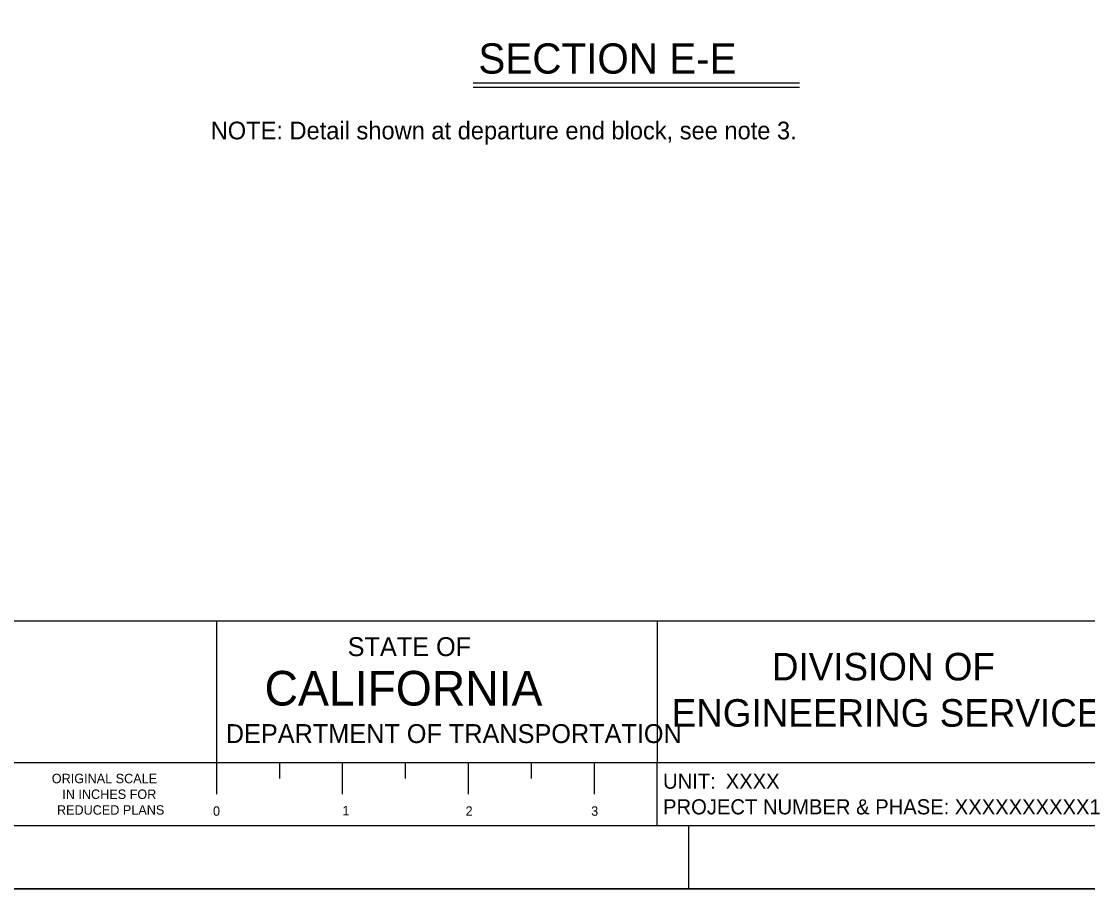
# Model space of a CAD drawing. Extents: x 0 to 2.83, y 0 to 1.83.
# Drawn here: x 1.308 to 2.014, y 0 to 0.574 of the extents above; entities that cross this region are included whole.
import ezdxf

# ---------------------------------------------------------------- set-up
doc = ezdxf.new("R2010")
doc.units = 0
for name, color, linetype in [('str_Border-Plot-Shape-A', 7, 'Continuous'), ('str_Border-Text-A', 7, 'Continuous'), ('str_Border-Title-Block-A', 7, 'Continuous'), ('str_Text-A', 7, 'Continuous')]:
    doc.layers.add(name, color=color, linetype=linetype)

msp = doc.modelspace()

# ---------------------------------------------------------------- linework, layer by layer
at = {"layer": 'str_Border-Plot-Shape-A'}
msp.add_lwpolyline([(0, 0), (2.83333, 0), (2.83333, 1.83333), (0, 1.83333)], close=True, dxfattribs=at)
at = {"layer": 'str_Border-Title-Block-A'}
for p, q in [((2.79167, 0.17708), (0.08333, 0.17708)), ((1.4375, 0.17708), (1.4375, 0.08333)), ((1.72917, 0.17708), (1.72917, 0.08333)), ((2.79167, 0.08333), (0.08333, 0.08333)), ((1.4375, 0.08333), (1.4375, 0.0625)), ((1.47917, 0.08333), (1.47917, 0.07292)), ((1.52083, 0.08333), (1.52083, 0.0625)), ((1.5625, 0.08333), (1.5625, 0.07292)), ((1.60417, 0.08333), (1.60417, 0.0625)), ((1.64583, 0.08333), (1.64583, 0.07292)), ((1.6875, 0.08333), (1.6875, 0.0625)), ((1.72917, 0.04167), (1.72917, 0.08333)), ((2.79167, 0.04167), (0.08333, 0.04167)), ((1.75, 0.04167), (1.75, 0)), ((2.83333, 0), (0, 0))]:
    msp.add_line(p, q, dxfattribs=at)
at = {"layer": 'str_Text-A'}
for p, q in [((1.60752, 0.53345), (1.82344, 0.53345)), ((1.60752, 0.53045), (1.82344, 0.53045))]:
    msp.add_line(p, q, dxfattribs=at)

# ---------------------------------------------------------------- texts
at = {"layer": 'str_Border-Text-A'}
for s, p in [('XXXX', (1.77462, 0.06613)), ('XXXXXXXXXX1', (1.92622, 0.04917))]:
    msp.add_text(s, height=0.01, dxfattribs=at).set_placement(p)
at = {"layer": 'str_Border-Title-Block-A'}
for s, height, p in [('STATE OF', 0.012498, (1.52439, 0.15393)), ('DIVISION OF', 0.0182285, (1.80517, 0.13783)), ('DIVISION OF', 0.0182285, (1.80517, 0.13783)), ('CALIFORNIA', 0.022917, (1.46938, 0.1212)), ('ENGINEERING SERVICES', 0.0182285, (1.73883, 0.1072)), ('ENGINEERING SERVICES', 0.0182285, (1.73883, 0.1072)), ('DEPARTMENT OF TRANSPORTATION', 0.0124983, (1.44373, 0.09638)), ('ORIGINAL SCALE', 0.0062491, (1.32856, 0.06979)), ('ORIGINAL SCALE', 0.0062491, (1.32856, 0.06979)), ('UNIT:', 0.01, (1.73313, 0.06613)), ('IN INCHES FOR', 0.0062491, (1.33549, 0.05938)), ('IN INCHES FOR', 0.0062491, (1.33549, 0.05938)), ('PROJECT NUMBER & PHASE:', 0.01, (1.73313, 0.04917)), ('REDUCED PLANS', 0.0062491, (1.33196, 0.04896)), ('REDUCED PLANS', 0.0062491, (1.33196, 0.04896)), ('0', 0.00625, (1.43524, 0.04825)), ('1', 0.00625, (1.5209, 0.04851)), ('2', 0.00625, (1.60243, 0.04825)), ('3', 0.00625, (1.68557, 0.04825))]:
    msp.add_text(s, height=height, dxfattribs=at).set_placement(p)
at = {"layer": 'str_Text-A'}
for s, height, p in [('SECTION E-E', 0.02, (1.6109, 0.53945)), ('NOTE: Detail shown at departure end block, see note 3.', 0.0117, (1.43372, 0.49595))]:
    msp.add_text(s, height=height, dxfattribs=at).set_placement(p)

doc.saveas('drawing.dxf')
